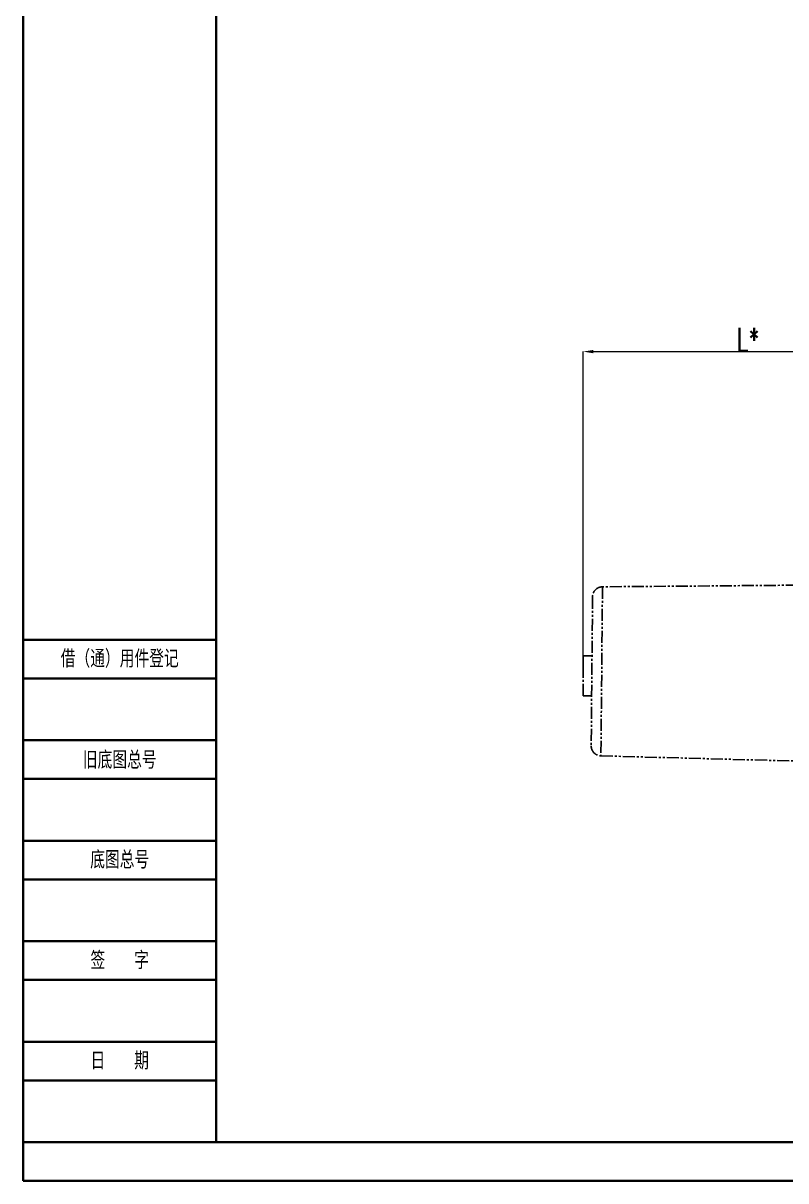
# Model space of a CAD drawing. Header units: millimetres. Extents: x 1486 to 4728, y 464 to 2757.
# Drawn here: x 1486 to 2248, y 464 to 1620 of the extents above; entities that cross this region are included whole.
import ezdxf

# ---------------------------------------------------------------- set-up
doc = ezdxf.new("R2010")
doc.units = ezdxf.units.MM
doc.linetypes.add('双点画线', pattern=[22, 12, -2, 2, -2, 2, -2])
for name, color, linetype, lineweight in [('AM_BOR', 7, 'Continuous', 50), ('文字', 7, 'Continuous', 13), ('标注', 3, 'Continuous', 13), ('粗实线', 7, 'Continuous', 40)]:
    doc.layers.add(name, color=color, linetype=linetype, lineweight=lineweight)
doc.styles.add('SLDTEXTSTYLE1', font='txt.shx', dxfattribs={"width": 0.7, "bigfont": 'gbcbig.shx'})
doc.styles.add('标注', font='txt.shx', dxfattribs={"width": 0.7, "height": 3.5})
doc.dimstyles.new('SLDDIMSTYLE12$0', dxfattribs={"dimtxt": 12, "dimasz": 10, "dimexe": 0, "dimexo": 0.0625, "dimgap": 0.875, "dimtad": 1, "dimdec": 1, "dimlfac": 1.8, "dimrnd": 1e-09, "dimzin": 12, "dimdsep": 46, "dimtxsty": 'SLDTEXTSTYLE1', "dimcen": 0.09, "dimdle": 8.16, "dimclrd": 3, "dimclre": 3, "dimadec": 0, "dimazin": 3, "dimtfac": 1, "dimtdec": 1, "dimtofl": 0, "dimtmove": 0, "dimatfit": 3, "dimfxl": 0, "dimfrac": 2, "dimtolj": 1, "dimlwd": 5, "dimlwe": 5, "dimarcsym": 0})

# ---------------------------------------------------------------- blocks, each defined once
blk = doc.blocks.new('*D62')
at = {"layer": 'Defpoints', "color": 0, "transparency": 16777216}
for p in [(2394.3, 1292.3), (2045.2, 988.3), (2394.3, 989.7)]:
    blk.add_point(p, dxfattribs=at)
at = {"layer": '标注', "color": 3, "lineweight": 5, "transparency": 16777216}
blk.add_line((2045.2, 988.4), (2045.2, 1292.3), dxfattribs=at)
at = {"layer": '标注', "color": 3, "linetype": 'Continuous', "lineweight": 5, "transparency": 16777216}
for p, q in [((2055.2, 1292.3), (2384.3, 1292.3)), ((2394.3, 989.7), (2394.3, 1292.3))]:
    blk.add_line(p, q, dxfattribs=at)
at = {"layer": '标注', "color": 3, "transparency": 16777216}
for points in [[(2055.2, 1293.9), (2055.2, 1290.6), (2045.2, 1292.3)], [(2384.3, 1293.9), (2384.3, 1290.6), (2394.3, 1292.3)]]:
    blk.add_solid(points, dxfattribs=at)
at = {"layer": '标注', "color": 0, "transparency": 16777216, "insert": (2210, 1304.6), "char_height": 10, "attachment_point": 5, "style": 'SLDTEXTSTYLE1'}
blk.add_mtext('\\A1;{\\H2.28571x;L*}', dxfattribs=at)
blk = doc.blocks.new('rA3')
at = {"layer": '粗实线'}
for p, q in [((333.38, 421.26), (333.38, 124.26)), ((358.38, 416.26), (358.38, 129.26)), ((358.38, 194.26), (333.38, 194.26)), ((358.38, 189.26), (333.38, 189.26)), ((358.38, 181.26), (333.38, 181.26)), ((358.38, 176.26), (333.38, 176.26)), ((358.38, 168.26), (333.38, 168.26)), ((358.38, 163.26), (333.38, 163.26)), ((358.38, 155.26), (333.38, 155.26)), ((358.38, 150.26), (333.38, 150.26)), ((358.38, 142.26), (333.38, 142.26)), ((358.38, 137.26), (333.38, 137.26)), ((358.38, 129.26), (333.38, 129.26)), ((358.38, 129.26), (748.38, 129.26)), ((333.38, 124.26), (753.38, 124.26))]:
    blk.add_line(p, q, dxfattribs=at)
at = {"layer": '文字', "char_height": 2, "width": 25, "attachment_point": 5, "style": '标注'}
for s, insert in [('{\\fSimSun|b0|i0|c134|p54;借（通）用件登记}', (345.88, 191.76)), ('{\\fSimSun|b0|i0|c134|p54;旧底图总号}', (345.88, 178.67)), ('{\\fSimSun|b0|i0|c134|p54;底图总号}', (345.88, 165.76)), ('{\\fSimSun|b0|i0|c134|p54;签}   {\\fSimSun|b0|i0|c134|p54;字}', (345.88, 152.76)), ('{\\fSimSun|b0|i0|c134|p54;日}   {\\fSimSun|b0|i0|c134|p54;期}', (345.88, 139.76))]:
    blk.add_mtext(s, dxfattribs=dict(at, insert=insert))

msp = doc.modelspace()

# ---------------------------------------------------------------- linework, layer by layer
at = {"color": 7, "linetype": '双点画线', "lineweight": 25}
for p, q in [((2064.408, 1057.345), (2062.845, 888.47)), ((2325.613, 1059.487), (2064.408, 1057.345)), ((2054.49, 1047.438), (2053.112, 898.559)), ((2053.943, 988.297), (2045.162, 988.297)), ((2045.162, 948.297), (2045.162, 968.297)), ((2045.162, 948.297), (2053.573, 948.297)), ((2062.845, 888.47), (2323.966, 881.494))]:
    msp.add_line(p, q, dxfattribs=at)
at = {"color": 7, "linetype": 'Continuous', "lineweight": 25}
msp.add_line((2045.162, 968.297), (2045.162, 988.297), dxfattribs=at)
at = {"color": 7, "linetype": '双点画线', "lineweight": 25}
for centre, start, end in [((2064.49, 1047.345), 90.469753, 179.469753), ((2063.112, 898.466), 179.469753, 268.469753)]:
    msp.add_arc(centre, 10, start, end, dxfattribs=at)

# ---------------------------------------------------------------- block references
at = {"layer": 'AM_BOR', "xscale": 7.720839843750002, "yscale": 7.720839843750002, "zscale": 7.720839843750002}
msp.add_blockref('rA3', (-1088.43, -495.446), dxfattribs=at)

# ---------------------------------------------------------------- dimensions: what is measured, and where the dimension line sits
at = {"layer": '标注'}
dim = msp.add_linear_dim(base=(2394.289, 1292.277), p1=(2045.162, 988.297), p2=(2394.289, 989.667), text='{\\H2.28571x;L*}', dimstyle='SLDDIMSTYLE12$0', override={"dimtxt": 10, "dimtdec": 3, "dimtzin": 0}, dxfattribs=at)
dim.commit()
dim.dimension.update_dxf_attribs({"geometry": '*D62', "text_midpoint": (2210.039, 1292.277), "dimtype": 160})

doc.saveas('drawing.dxf')
